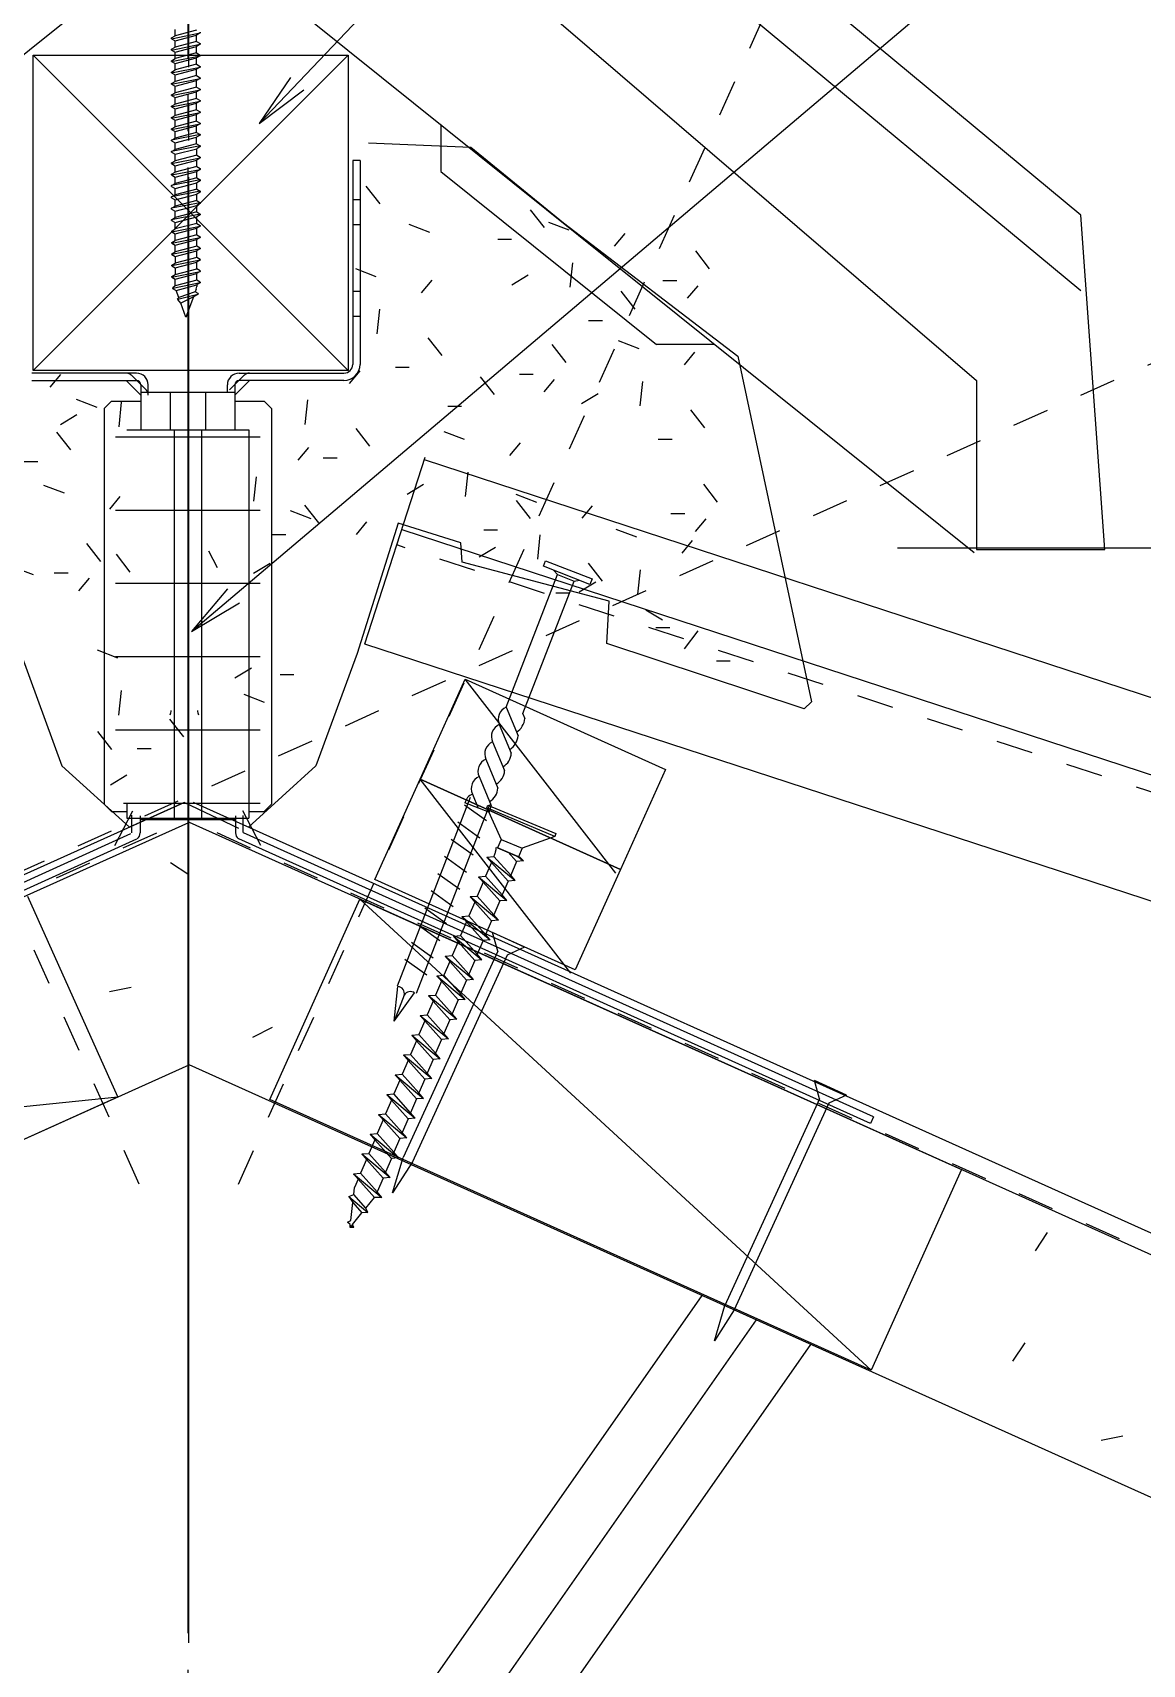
# Model space of a CAD drawing. Extents: x -1727 to 4652, y -2308 to 2357.
# Drawn here: x 2205.7 to 2357.1, y 458.7 to 681.4 of the extents above; entities that cross this region are included whole.
import ezdxf

# ---------------------------------------------------------------- set-up
doc = ezdxf.new("R2010")
doc.units = 0
doc.header["$LTSCALE"] = 5
for name, pattern in [('DASHDOT', [43, 40, -1, 1, -1]), ('DASHDOTX2', [63, 60, -1, 1, -1]), ('DASHED', [7, 6, -1]), ('DASHED2', [3, 2, -1]), ('DOT', [2, 1, -1])]:
    doc.linetypes.add(name, pattern=pattern)
for name, color, linetype in [('0-1', 7, 'CONTINUOUS'), ('0-2', 7, 'CONTINUOUS'), ('0-3', 7, 'CONTINUOUS'), ('0-4', 7, 'CONTINUOUS'), ('0-F', 7, 'CONTINUOUS')]:
    doc.layers.add(name, color=color, linetype=linetype)

msp = doc.modelspace()

# ---------------------------------------------------------------- linework, layer by layer
at = {"layer": '0-1', "color": 4, "linetype": 'DASHDOT'}
msp.add_line((2227.0147, 246.6826), (2227.0147, 892.9735), dxfattribs=at)
at = {"layer": '0-1', "color": 4, "linetype": 'CONTINUOUS'}
for p, q in [((2225.1486, 680.9468), (2225.1484, 681.8366)), ((2228.0734, 681.7273), (2225.1486, 680.9468)), ((2228.5607, 681.4373), (2228.5607, 681.3473)), ((2224.6608, 680.6665), (2225.1486, 680.9468)), ((2224.6609, 680.5666), (2224.6608, 680.6665)), ((2224.6609, 680.5666), (2228.5607, 681.3473)), ((2224.6609, 680.5666), (2225.1487, 680.2868)), ((2224.6611, 679.0165), (2228.561, 679.7972)), ((2224.6611, 679.1167), (2225.1489, 679.3967)), ((2225.1487, 680.2868), (2228.0736, 681.0673)), ((2225.1489, 679.3967), (2225.1487, 680.2868)), ((2228.0737, 680.1772), (2225.1489, 679.3967)), ((2225.149, 678.7367), (2228.0738, 679.5172)), ((2228.5607, 681.3473), (2228.0736, 681.0673)), ((2228.0737, 680.1772), (2228.0736, 681.0673)), ((2228.0737, 680.1772), (2228.561, 679.8872)), ((2228.561, 679.7972), (2228.0738, 679.5172)), ((2228.074, 678.6271), (2228.0738, 679.5172)), ((2228.561, 679.8872), (2228.561, 679.7972)), ((2224.6611, 679.0165), (2224.6611, 679.1167)), ((2224.6611, 679.0165), (2225.149, 678.7367)), ((2224.6614, 677.4667), (2228.5613, 678.2474)), ((2224.6614, 677.5666), (2225.1491, 677.8466)), ((2224.6614, 677.4667), (2224.6614, 677.5666)), ((2224.6614, 677.4667), (2225.1493, 677.1866)), ((2225.1491, 677.8466), (2225.149, 678.7367)), ((2228.074, 678.6271), (2225.1491, 677.8466)), ((2225.1493, 677.1866), (2228.0741, 677.9671)), ((2225.1494, 676.2968), (2225.1493, 677.1866)), ((2228.0743, 677.0773), (2225.1494, 676.2968)), ((2228.074, 678.6271), (2228.5612, 678.3374)), ((2228.5613, 678.2474), (2228.0741, 677.9671)), ((2228.0743, 677.0773), (2228.0741, 677.9671)), ((2228.0743, 677.0773), (2228.5615, 676.7873)), ((2228.5612, 678.3374), (2228.5613, 678.2474)), ((2224.6617, 675.9166), (2228.5615, 676.6973)), ((2224.6617, 676.0165), (2225.1494, 676.2968)), ((2224.6617, 675.9166), (2224.6617, 676.0165)), ((2224.6617, 675.9166), (2225.1495, 675.6368)), ((2224.6619, 674.3665), (2228.5618, 675.1472)), ((2224.6619, 674.4667), (2225.1497, 674.7467)), ((2225.1495, 675.6368), (2228.0744, 676.4173)), ((2225.1497, 674.7467), (2225.1495, 675.6368)), ((2228.0745, 675.5272), (2225.1497, 674.7467)), ((2225.1498, 674.0867), (2228.0747, 674.8573)), ((2228.5615, 676.6973), (2228.0744, 676.4173)), ((2228.0745, 675.5272), (2228.0744, 676.4173)), ((2228.0745, 675.5272), (2228.5618, 675.2372)), ((2228.5618, 675.1472), (2228.0747, 674.8573)), ((2228.0748, 673.9672), (2228.0747, 674.8573)), ((2228.5615, 676.7873), (2228.5615, 676.6973)), ((2228.5618, 675.2372), (2228.5618, 675.1472)), ((2224.6619, 674.3665), (2224.6619, 674.4667)), ((2224.6619, 674.3665), (2225.1498, 674.0867)), ((2224.6622, 672.8167), (2228.5621, 673.5974)), ((2224.6622, 672.9166), (2225.15, 673.1966)), ((2224.6622, 672.8167), (2224.6622, 672.9166)), ((2224.6622, 672.8167), (2225.1501, 672.5366)), ((2225.15, 673.1966), (2225.1498, 674.0867)), ((2228.0748, 673.9672), (2225.15, 673.1966)), ((2225.1501, 672.5366), (2228.0749, 673.3072)), ((2225.1502, 671.6468), (2225.1501, 672.5366)), ((2228.0748, 673.9672), (2228.5621, 673.6874)), ((2228.5621, 673.5974), (2228.0749, 673.3072)), ((2228.0751, 672.4171), (2228.0749, 673.3072)), ((2228.5621, 673.6874), (2228.5621, 673.5974)), ((2224.6625, 671.2666), (2228.5624, 672.0473)), ((2224.6625, 671.3665), (2225.1502, 671.6468)), ((2224.6625, 671.2666), (2224.6625, 671.3665)), ((2224.6625, 671.2666), (2225.1503, 670.9868)), ((2224.6628, 669.7165), (2228.5626, 670.4972)), ((2228.0751, 672.4171), (2225.1502, 671.6468)), ((2225.1503, 670.9868), (2228.0752, 671.7571)), ((2225.1505, 670.0967), (2225.1503, 670.9868)), ((2228.0754, 670.8673), (2225.1505, 670.0967)), ((2228.0751, 672.4171), (2228.5623, 672.1373)), ((2228.5624, 672.0473), (2228.0752, 671.7571)), ((2228.0754, 670.8673), (2228.0752, 671.7571)), ((2228.0754, 670.8673), (2228.5626, 670.5872)), ((2228.5626, 670.4972), (2228.0755, 670.2073)), ((2228.5623, 672.1373), (2228.5624, 672.0473)), ((2228.5626, 670.5872), (2228.5626, 670.4972)), ((2224.6628, 669.8167), (2225.1505, 670.0967)), ((2224.6628, 669.7165), (2224.6628, 669.8167)), ((2224.6628, 669.7165), (2225.1506, 669.4367)), ((2224.663, 668.1667), (2228.5629, 668.9474)), ((2224.663, 668.2666), (2225.1508, 668.5466)), ((2224.663, 668.1667), (2224.663, 668.2666)), ((2224.663, 668.1667), (2225.1509, 667.8866)), ((2225.1506, 669.4367), (2228.0755, 670.2073)), ((2225.1508, 668.5466), (2225.1506, 669.4367)), ((2228.0756, 669.3172), (2225.1508, 668.5466)), ((2225.1509, 667.8866), (2228.0758, 668.6572)), ((2228.0756, 669.3172), (2228.0755, 670.2073)), ((2228.0756, 669.3172), (2228.5629, 669.0374)), ((2228.5629, 668.9474), (2228.0758, 668.6572)), ((2228.0759, 667.7671), (2228.0758, 668.6572)), ((2228.5629, 669.0374), (2228.5629, 668.9474)), ((2228.5632, 667.4873), (2224.6633, 666.7165)), ((2224.6633, 666.7165), (2225.151, 666.9968)), ((2224.6633, 666.6166), (2224.6633, 666.7165)), ((2224.6633, 666.6166), (2225.1512, 666.3368)), ((2228.5634, 665.9372), (2224.6636, 665.1667)), ((2225.151, 666.9968), (2225.1509, 667.8866)), ((2228.0759, 667.7671), (2225.151, 666.9968)), ((2225.1512, 666.3368), (2228.076, 667.1071)), ((2225.1513, 665.4467), (2225.1512, 666.3368)), ((2228.0762, 666.2173), (2225.1513, 665.4467)), ((2228.0759, 667.7671), (2228.5632, 667.4873)), ((2228.5632, 667.3973), (2228.076, 667.1071)), ((2228.0762, 666.2173), (2228.076, 667.1071)), ((2228.0762, 666.2173), (2228.5634, 665.9372)), ((2228.5635, 665.8373), (2228.0763, 665.5573)), ((2228.5632, 667.4873), (2228.5632, 667.3973)), ((2228.5634, 665.9372), (2228.5635, 665.8373)), ((2224.6636, 665.1667), (2225.1513, 665.4467)), ((2224.6636, 665.0665), (2224.6636, 665.1667)), ((2224.6636, 665.0665), (2225.1514, 664.7867)), ((2224.6638, 663.6166), (2225.1516, 663.8966)), ((2224.6639, 663.5167), (2224.6638, 663.6166)), ((2224.6639, 663.5167), (2228.5637, 664.2872)), ((2225.1514, 664.7867), (2228.0763, 665.5573)), ((2225.1516, 663.8966), (2225.1514, 664.7867)), ((2228.0765, 664.6672), (2225.1516, 663.8966)), ((2225.1517, 663.2366), (2228.0766, 664.0072)), ((2228.0765, 664.6672), (2228.0763, 665.5573)), ((2228.0765, 664.6672), (2228.5637, 664.3874)), ((2228.5637, 664.2872), (2228.0766, 664.0072)), ((2228.0767, 663.1171), (2228.0766, 664.0072)), ((2228.5637, 664.3874), (2228.5637, 664.2872)), ((2224.6639, 663.5167), (2225.1517, 663.2366)), ((2224.6641, 661.9666), (2228.564, 662.7374)), ((2224.6641, 662.0665), (2225.1519, 662.3468)), ((2224.6641, 661.9666), (2224.6641, 662.0665)), ((2224.6641, 661.9666), (2225.152, 661.6868)), ((2225.1519, 662.3468), (2225.1517, 663.2366)), ((2228.0767, 663.1171), (2225.1519, 662.3468)), ((2225.152, 661.6868), (2228.0769, 662.4571)), ((2225.1521, 660.7967), (2225.152, 661.6868)), ((2228.077, 661.5673), (2225.1521, 660.7967)), ((2228.0767, 663.1171), (2228.564, 662.8373)), ((2228.564, 662.7374), (2228.0769, 662.4571)), ((2228.077, 661.5673), (2228.0769, 662.4571)), ((2228.077, 661.5673), (2228.5643, 661.2872)), ((2228.564, 662.8373), (2228.564, 662.7374)), ((2228.5643, 661.2872), (2224.6644, 660.5167)), ((2224.6644, 660.5167), (2225.1521, 660.7967)), ((2224.6644, 660.4165), (2224.6644, 660.5167)), ((2224.6644, 660.4165), (2225.1523, 660.1367)), ((2228.5645, 659.7374), (2224.6647, 658.9666)), ((2224.6647, 658.9666), (2225.1524, 659.2466)), ((2225.1523, 660.1367), (2228.0771, 660.9073)), ((2225.1524, 659.2466), (2225.1523, 660.1367)), ((2228.0773, 660.0172), (2225.1524, 659.2466)), ((2225.1525, 658.5866), (2228.0774, 659.3572)), ((2228.5643, 661.1873), (2228.0771, 660.9073)), ((2228.0773, 660.0172), (2228.0771, 660.9073)), ((2228.0773, 660.0172), (2228.5645, 659.7374)), ((2228.5645, 659.6372), (2228.0774, 659.3572)), ((2228.0776, 658.4671), (2228.0774, 659.3572)), ((2228.5643, 661.2872), (2228.5643, 661.1873)), ((2228.5645, 659.7374), (2228.5645, 659.6372)), ((2224.6647, 658.8667), (2224.6647, 658.9666)), ((2224.6647, 658.8667), (2225.1525, 658.5866)), ((2228.5648, 658.1873), (2224.6649, 657.4165)), ((2224.6649, 657.4165), (2225.1527, 657.6968)), ((2224.665, 657.3166), (2224.6649, 657.4165)), ((2224.665, 657.3166), (2225.1528, 657.0368)), ((2225.1527, 657.6968), (2225.1525, 658.5866)), ((2228.0776, 658.4671), (2225.1527, 657.6968)), ((2225.1528, 657.0368), (2228.0777, 657.8071)), ((2225.153, 656.1467), (2225.1528, 657.0368)), ((2228.0778, 656.9173), (2225.153, 656.1467)), ((2228.0776, 658.4671), (2228.5648, 658.1873)), ((2228.5648, 658.0874), (2228.0777, 657.8071)), ((2228.0778, 656.9173), (2228.0777, 657.8071)), ((2228.0778, 656.9173), (2228.5651, 656.6372)), ((2228.5648, 658.1873), (2228.5648, 658.0874)), ((2228.5651, 656.6372), (2224.6652, 655.8667)), ((2224.6652, 655.8667), (2225.153, 656.1467)), ((2224.6652, 655.7665), (2224.6652, 655.8667)), ((2224.6652, 655.7665), (2225.1531, 655.4867)), ((2224.6655, 654.2167), (2228.5654, 654.9872)), ((2225.1531, 655.4867), (2228.0779, 656.2573)), ((2225.1532, 654.5966), (2225.1531, 655.4867)), ((2228.0781, 655.3672), (2225.1532, 654.5966)), ((2225.1534, 653.9366), (2228.0782, 654.7072)), ((2228.5651, 656.5373), (2228.0779, 656.2573)), ((2228.0781, 655.3672), (2228.0779, 656.2573)), ((2228.0781, 655.3672), (2228.5654, 655.0874)), ((2228.5654, 654.9872), (2228.0782, 654.7072)), ((2228.0784, 653.8171), (2228.0782, 654.7072)), ((2228.5651, 656.6372), (2228.5651, 656.5373)), ((2228.5654, 655.0874), (2228.5654, 654.9872)), ((2224.6655, 654.3166), (2225.1532, 654.5966)), ((2224.6655, 654.2167), (2224.6655, 654.3166)), ((2224.6655, 654.2167), (2225.1534, 653.9366)), ((2224.6658, 652.6666), (2228.5656, 653.4374)), ((2224.6658, 652.7665), (2225.1535, 653.0468)), ((2224.6658, 652.6666), (2224.6658, 652.7665)), ((2224.6658, 652.6666), (2225.1536, 652.3868)), ((2225.1535, 653.0468), (2225.1534, 653.9366)), ((2228.0784, 653.8171), (2225.1535, 653.0468)), ((2225.1536, 652.3868), (2228.0785, 653.1571)), ((2228.0784, 653.8171), (2228.5656, 653.5373)), ((2228.5656, 653.4374), (2228.0785, 653.1571)), ((2228.0786, 652.2673), (2228.0785, 653.1571)), ((2228.5656, 653.5373), (2228.5656, 653.4374)), ((2224.666, 651.2167), (2225.1568, 651.4967)), ((2224.6661, 651.1165), (2224.666, 651.2167)), ((2228.5659, 651.8873), (2224.6661, 651.1165)), ((2224.6661, 651.1165), (2225.1551, 650.8367)), ((2228.5662, 650.3372), (2224.6663, 649.5667)), ((2225.1538, 651.4967), (2225.1536, 652.3868)), ((2228.0786, 652.2673), (2225.1538, 651.4967)), ((2225.1539, 650.8367), (2228.0788, 651.6073)), ((2225.1539, 650.8367), (2225.1541, 649.9466)), ((2228.0789, 650.7172), (2225.1541, 649.9466)), ((2228.5659, 651.8873), (2228.0749, 651.6073)), ((2228.5662, 650.3372), (2228.0751, 650.0572)), ((2228.5659, 651.9872), (2228.0777, 652.2673)), ((2228.5662, 650.4374), (2228.078, 650.7172)), ((2228.0789, 650.7172), (2228.0788, 651.6073)), ((2228.5659, 651.9872), (2228.5659, 651.8873)), ((2228.5662, 650.4374), (2228.5662, 650.3372)), ((2224.6663, 649.6567), (2225.1571, 649.9466)), ((2224.6663, 649.5667), (2224.6663, 649.6567)), ((2224.6663, 649.5667), (2225.1554, 649.2866)), ((2224.6666, 648.0166), (2228.5665, 648.7874)), ((2224.6666, 648.1066), (2225.1573, 648.3968)), ((2224.6666, 648.0166), (2224.6666, 648.1066)), ((2224.6666, 648.0166), (2225.1556, 647.7368)), ((2225.1542, 649.2866), (2228.079, 650.0572)), ((2225.1542, 649.2866), (2225.1543, 648.3968)), ((2225.1543, 648.3968), (2228.0792, 649.1671)), ((2225.1544, 647.7368), (2228.0793, 648.5071)), ((2228.5665, 648.7874), (2228.0754, 648.5071)), ((2228.5664, 648.8873), (2228.0783, 649.1671)), ((2228.0792, 649.1671), (2228.079, 650.0572)), ((2228.0795, 647.6173), (2228.0793, 648.5071)), ((2228.5664, 648.8873), (2228.5665, 648.7874)), ((2224.7929, 646.4965), (2225.2807, 646.2167)), ((2228.5667, 647.2373), (2224.8037, 646.4866)), ((2225.1546, 646.8467), (2224.8037, 646.5865)), ((2224.8037, 646.4866), (2224.8037, 646.5865)), ((2225.1546, 646.8467), (2225.1544, 647.7368)), ((2228.0795, 647.6173), (2225.1546, 646.8467)), ((2225.2798, 646.2167), (2228.0796, 646.9573)), ((2225.631, 645.2468), (2225.2798, 646.2167)), ((2227.8818, 646.017), (2225.631, 645.2468)), ((2228.0188, 646.3972), (2227.8818, 646.017)), ((2228.2919, 645.7873), (2227.8818, 646.017)), ((2228.5667, 647.2373), (2228.0757, 646.9573)), ((2228.5667, 647.3372), (2228.0786, 647.6173)), ((2228.0796, 646.9573), (2228.0796, 646.7371)), ((2228.2919, 645.7873), (2228.249, 645.6772)), ((2228.5667, 647.3372), (2228.5667, 647.2373)), ((2225.631, 645.2468), (2225.46, 645.0668)), ((2225.4981, 644.9768), (2225.46, 645.0668)), ((2228.249, 645.6772), (2225.4981, 644.9768)), ((2225.9131, 644.4768), (2225.4981, 644.9768)), ((2227.557, 645.2772), (2225.9131, 644.4768)), ((2226.6176, 642.547), (2225.9131, 644.4768)), ((2227.629, 645.327), (2226.6176, 642.547)), ((2228.249, 645.6772), (2227.557, 645.2772)), ((2226.6176, 642.547), (2226.9925, 643.0571)), ((2226.9925, 643.0571), (2226.9234, 643.3871)), ((2275.3797, 608.5637), (2275.6645, 609.2997)), ((2281.74, 606.1021), (2275.3797, 608.5637)), ((2275.6645, 609.2997), (2282.0248, 606.8381)), ((2277.286, 607.4439), (2276.8171, 608.0074)), ((2270.2855, 589.3557), (2277.286, 607.4439)), ((2272.5748, 588.4686), (2279.5757, 606.5577)), ((2277.286, 607.4439), (2279.5757, 606.5577)), ((2279.5757, 606.5577), (2280.3026, 606.6585)), ((2279.5757, 606.5577), (2280.3026, 606.6585)), ((2282.0248, 606.8381), (2281.74, 606.1021)), ((2270.2855, 589.3557), (2271.9268, 585.4299)), ((2272.5306, 588.5397), (2272.8421, 587.7948)), ((2269.3673, 586.9833), (2271.0087, 583.0575)), ((2269.3673, 586.9833), (2271.0087, 583.0575)), ((2268.4491, 584.611), (2270.0905, 580.6852)), ((2268.4491, 584.611), (2270.0905, 580.6852)), ((2267.531, 582.2387), (2269.1724, 578.3128)), ((2267.531, 582.2387), (2269.1724, 578.3128)), ((2266.6128, 579.8662), (2268.2542, 575.9405)), ((2266.6128, 579.8662), (2268.2542, 575.9405)), ((2265.4114, 577.012), (2255.4454, 551.2613)), ((2265.6947, 577.4939), (2266.4938, 575.5826)), ((2265.6947, 577.4939), (2266.4938, 575.5826)), ((2268.0114, 576.0057), (2258.0453, 550.2551)), ((2264.623, 576.0163), (2267.6155, 573.8693)), ((2268.0551, 574.9784), (2264.6659, 576.2901)), ((2267.6501, 575.607), (2267.8115, 575.9902)), ((2267.6501, 575.607), (2269.6133, 571.3056)), ((2276.9237, 571.7016), (2267.6501, 575.607)), ((2267.8115, 575.9902), (2277.085, 572.0848)), ((2263.7169, 573.6749), (2266.7093, 571.5279)), ((2262.8107, 571.3336), (2265.8032, 569.1866)), ((2268.9657, 570.2166), (2272.1482, 568.8763)), ((2269.1262, 570.1489), (2272.0035, 568.9372)), ((2269.6214, 571.3022), (2269.1343, 570.1455)), ((2269.6214, 571.3022), (2272.4906, 570.0938)), ((2272.4667, 570.1039), (2271.9714, 568.9279)), ((2276.9237, 571.7016), (2272.4906, 570.0938)), ((2277.085, 572.0848), (2276.9237, 571.7016)), ((2261.9045, 568.9922), (2264.8971, 566.8453)), ((2268.2922, 568.146), (2267.5039, 566.2741)), ((2267.6766, 568.8937), (2268.6416, 568.9757)), ((2267.6766, 568.8937), (2268.2922, 568.146)), ((2267.6766, 568.8937), (2271.5337, 565.679)), ((2268.2922, 568.146), (2270.5687, 565.597)), ((2270.9181, 566.4266), (2268.6416, 568.9757)), ((2270.5569, 569.5464), (2271.6952, 568.2719)), ((2271.6952, 568.2719), (2270.9181, 566.4266)), ((2272.6602, 568.3539), (2271.6952, 568.2719)), ((2271.9162, 568.974), (2272.6602, 568.3539)), ((2271.9796, 568.9473), (2271.9714, 568.9279)), ((2272.6602, 568.3539), (2272.1482, 568.8763)), ((2260.9984, 566.6508), (2263.9909, 564.5039)), ((2266.5388, 566.1921), (2267.5039, 566.2741)), ((2266.5388, 566.1921), (2267.1545, 565.4444)), ((2266.5388, 566.1921), (2270.396, 562.9774)), ((2269.7803, 563.725), (2267.5039, 566.2741)), ((2270.5687, 565.597), (2269.7803, 563.725)), ((2271.5337, 565.679), (2270.5687, 565.597)), ((2271.5337, 565.679), (2270.9181, 566.4266)), ((2260.0922, 564.3095), (2263.0847, 562.1626)), ((2265.4011, 563.4905), (2266.3662, 563.5725)), ((2265.4011, 563.4905), (2266.0168, 562.7428)), ((2265.4011, 563.4905), (2269.2583, 560.2758)), ((2267.1545, 565.4444), (2266.3662, 563.5725)), ((2268.6426, 561.0234), (2266.3662, 563.5725)), ((2267.1545, 565.4444), (2269.4309, 562.8954)), ((2270.396, 562.9774), (2269.7803, 563.725)), ((2259.1861, 561.9682), (2262.1786, 559.8212)), ((2266.0168, 562.7428), (2265.2284, 560.8709)), ((2266.0168, 562.7428), (2268.2932, 560.1938)), ((2269.4309, 562.8954), (2268.6426, 561.0234)), ((2270.396, 562.9774), (2269.4309, 562.8954)), ((2258.2799, 559.6268), (2261.2724, 557.4798)), ((2264.879, 560.0412), (2264.0907, 558.1693)), ((2264.2634, 560.7889), (2265.2284, 560.8709)), ((2264.2634, 560.7889), (2268.1205, 557.5742)), ((2264.2634, 560.7889), (2264.879, 560.0412)), ((2264.879, 560.0412), (2267.1555, 557.4922)), ((2267.5049, 558.3218), (2265.2284, 560.8709)), ((2268.2932, 560.1938), (2267.5049, 558.3218)), ((2268.2932, 560.1938), (2267.5049, 558.3218)), ((2269.2583, 560.2758), (2268.2932, 560.1938)), ((2269.2583, 560.2758), (2268.6426, 561.0234)), ((2257.3738, 557.2855), (2260.3663, 555.1385)), ((2263.7413, 557.3396), (2262.953, 555.4677)), ((2263.1256, 558.0873), (2264.0907, 558.1693)), ((2263.1256, 558.0873), (2263.7413, 557.3396)), ((2263.1256, 558.0873), (2266.9828, 554.8726)), ((2263.7413, 557.3396), (2266.0177, 554.7906)), ((2266.3671, 555.6202), (2264.0907, 558.1693)), ((2267.1555, 557.4922), (2266.3671, 555.6202)), ((2268.1205, 557.5742), (2267.1555, 557.4922)), ((2268.1205, 557.5742), (2267.5049, 558.3218)), ((2272.8236, 556.5896), (2268.4602, 558.5905)), ((2269.1725, 556.0639), (2256.2536, 527.8842)), ((2256.4676, 554.9441), (2259.4601, 552.7971)), ((2270.4446, 555.4796), (2257.5257, 527.301)), ((2262.6036, 554.638), (2261.8152, 552.7661)), ((2261.9879, 555.3857), (2262.953, 555.4677)), ((2261.9879, 555.3857), (2262.6036, 554.638)), ((2261.9879, 555.3857), (2265.8451, 552.171)), ((2262.6036, 554.638), (2264.88, 552.089)), ((2265.2294, 552.9187), (2262.953, 555.4677)), ((2266.0177, 554.7906), (2265.2294, 552.9187)), ((2266.9828, 554.8726), (2266.0177, 554.7906)), ((2266.9828, 554.8726), (2266.3671, 555.6202)), ((2260.8502, 552.6841), (2261.8152, 552.7661)), ((2260.8502, 552.6841), (2261.4658, 551.9364)), ((2260.8502, 552.6841), (2264.7073, 549.4694)), ((2264.0917, 550.2171), (2261.8152, 552.7661)), ((2265.8451, 552.171), (2265.2294, 552.9187)), ((2255.021, 546.5123), (2255.5294, 551.2285)), ((2255.021, 546.5123), (2257.8191, 550.3423)), ((2256.3836, 550.033), (2255.021, 546.5123)), ((2259.7124, 549.9825), (2260.6775, 550.0645)), ((2261.4658, 551.9364), (2260.6775, 550.0645)), ((2262.9539, 547.5155), (2260.6775, 550.0645)), ((2261.4658, 551.9364), (2263.7423, 549.3874)), ((2264.88, 552.089), (2264.0917, 550.2171)), ((2264.7073, 549.4694), (2264.0917, 550.2171)), ((2265.8451, 552.171), (2264.88, 552.089)), ((2260.3281, 549.2348), (2259.5398, 547.3629)), ((2259.7124, 549.9825), (2260.3281, 549.2348)), ((2259.7124, 549.9825), (2263.5696, 546.7678)), ((2260.3281, 549.2348), (2262.6045, 546.6858)), ((2263.7423, 549.3874), (2262.9539, 547.5155)), ((2264.7073, 549.4694), (2263.7423, 549.3874)), ((2259.1904, 546.5332), (2258.402, 544.6613)), ((2258.5747, 547.2809), (2259.5398, 547.3629)), ((2258.5747, 547.2809), (2259.1904, 546.5332)), ((2258.5747, 547.2809), (2262.4319, 544.0662)), ((2259.1904, 546.5332), (2261.4668, 543.9842)), ((2261.8162, 544.8139), (2259.5398, 547.3629)), ((2262.6045, 546.6858), (2261.8162, 544.8139)), ((2263.5696, 546.7678), (2262.6045, 546.6858)), ((2263.5696, 546.7678), (2262.9539, 547.5155)), ((2258.0527, 543.8317), (2257.2643, 541.9597)), ((2257.437, 544.5793), (2258.402, 544.6613)), ((2257.437, 544.5793), (2258.0527, 543.8317)), ((2257.437, 544.5793), (2261.2941, 541.3646)), ((2258.0527, 543.8317), (2260.3291, 541.2826)), ((2260.6785, 542.1123), (2258.402, 544.6613)), ((2261.4668, 543.9842), (2260.6785, 542.1123)), ((2262.4319, 544.0662), (2261.4668, 543.9842)), ((2262.4319, 544.0662), (2261.8162, 544.8139)), ((2256.9149, 541.1301), (2256.1266, 539.2581)), ((2256.2993, 541.8777), (2257.2643, 541.9597)), ((2256.2993, 541.8777), (2256.9149, 541.1301)), ((2256.2993, 541.8777), (2260.1564, 538.663)), ((2256.9149, 541.1301), (2259.1914, 538.581)), ((2259.5408, 539.4107), (2257.2643, 541.9597)), ((2260.3291, 541.2826), (2259.5408, 539.4107)), ((2261.2941, 541.3646), (2260.3291, 541.2826)), ((2261.2941, 541.3646), (2260.6785, 542.1123)), ((2255.1615, 539.1761), (2256.1266, 539.2581)), ((2255.1615, 539.1761), (2255.7772, 538.4285)), ((2255.1615, 539.1761), (2259.0187, 535.9614)), ((2258.403, 536.7091), (2256.1266, 539.2581)), ((2260.1564, 538.663), (2259.5408, 539.4107)), ((2255.7772, 538.4285), (2254.9889, 536.5565)), ((2255.7772, 538.4285), (2258.0536, 535.8794)), ((2259.1914, 538.581), (2258.403, 536.7091)), ((2259.0187, 535.9614), (2258.403, 536.7091)), ((2260.1564, 538.663), (2259.1914, 538.581)), ((2316.7254, 536.4089), (2312.362, 538.4098)), ((2254.6395, 535.7269), (2253.8511, 533.8549)), ((2254.0238, 536.4745), (2254.9889, 536.5565)), ((2254.0238, 536.4745), (2254.6395, 535.7269)), ((2254.0238, 536.4745), (2257.881, 533.2598)), ((2254.6395, 535.7269), (2256.9159, 533.1778)), ((2257.2653, 534.0075), (2254.9889, 536.5565)), ((2258.0536, 535.8794), (2257.2653, 534.0075)), ((2259.0187, 535.9614), (2258.0536, 535.8794)), ((2313.0744, 535.8832), (2300.1554, 507.7035)), ((2314.3464, 535.299), (2301.4275, 507.1203)), ((2253.5017, 533.0253), (2252.7134, 531.1533)), ((2252.8861, 533.7729), (2253.8511, 533.8549)), ((2252.8861, 533.7729), (2253.5017, 533.0253)), ((2252.8861, 533.7729), (2256.7432, 530.5582)), ((2253.5017, 533.0253), (2255.7782, 530.4762)), ((2256.1276, 531.3059), (2253.8511, 533.8549)), ((2256.9159, 533.1778), (2256.1276, 531.3059)), ((2257.881, 533.2598), (2256.9159, 533.1778)), ((2257.881, 533.2598), (2257.2653, 534.0075)), ((2252.364, 530.3237), (2251.5757, 528.4517)), ((2251.7483, 531.0714), (2252.7134, 531.1533)), ((2251.7483, 531.0714), (2252.364, 530.3237)), ((2251.7483, 531.0714), (2255.6055, 527.8566)), ((2252.364, 530.3237), (2254.6404, 527.7746)), ((2254.9898, 528.6043), (2252.7134, 531.1533)), ((2255.7782, 530.4762), (2254.9898, 528.6043)), ((2256.7432, 530.5582), (2255.7782, 530.4762)), ((2256.7432, 530.5582), (2256.1276, 531.3059)), ((2250.6106, 528.3698), (2251.5757, 528.4517)), ((2250.6106, 528.3698), (2254.4678, 525.155)), ((2250.6106, 528.3698), (2251.2263, 527.6221)), ((2253.8521, 525.9027), (2251.5757, 528.4517)), ((2254.6404, 527.7746), (2253.8521, 525.9027)), ((2255.6055, 527.8566), (2254.6404, 527.7746)), ((2254.8054, 523.0475), (2256.2536, 527.8842)), ((2255.6055, 527.8566), (2254.9898, 528.6043)), ((2249.4729, 525.6682), (2250.4379, 525.7501)), ((2249.4729, 525.6682), (2253.33, 522.4534)), ((2249.4729, 525.6682), (2250.0885, 524.9205)), ((2251.2263, 527.6221), (2250.4379, 525.7501)), ((2252.7144, 523.2011), (2250.4379, 525.7501)), ((2251.2263, 527.6221), (2253.5027, 525.073)), ((2254.4678, 525.155), (2253.8521, 525.9027)), ((2257.5257, 527.301), (2254.8054, 523.0475)), ((2249.5017, 522.8229), (2249.6098, 523.7836)), ((2250.0885, 524.9205), (2249.6098, 523.7836)), ((2250.0885, 524.9205), (2252.3207, 522.421)), ((2253.5027, 525.073), (2252.7144, 523.2011)), ((2254.4678, 525.155), (2253.5027, 525.073)), ((2248.8198, 522.5627), (2249.5017, 522.8229)), ((2248.8198, 522.5627), (2251.4177, 520.3974)), ((2248.8198, 522.5627), (2249.3798, 521.7385)), ((2249.1047, 519.2919), (2249.3798, 521.7385)), ((2249.3798, 521.7385), (2250.6241, 520.3452)), ((2251.1452, 520.9827), (2249.5017, 522.8229)), ((2251.1452, 520.9827), (2252.3207, 522.421)), ((2253.33, 522.4534), (2252.3207, 522.421)), ((2253.33, 522.4534), (2252.7144, 523.2011)), ((2248.6513, 519.0532), (2249.1047, 519.2919)), ((2249.041, 518.7252), (2248.6513, 519.0532)), ((2249.3268, 518.7579), (2250.6241, 520.3452)), ((2251.4177, 520.3974), (2250.6241, 520.3452)), ((2251.4177, 520.3974), (2251.1452, 520.9827)), ((2248.9997, 518.3577), (2249.041, 518.7252)), ((2248.9997, 518.3577), (2249.1945, 518.596)), ((2249.5017, 518.3374), (2248.9997, 518.3577)), ((2249.5017, 518.3374), (2249.1945, 518.596)), ((2249.5017, 518.3374), (2249.3268, 518.7579)), ((2298.7072, 502.8668), (2300.1554, 507.7035)), ((2301.4275, 507.1203), (2298.7072, 502.8668))]:
    msp.add_line(p, q, dxfattribs=at)
at = {"layer": '0-1', "color": 7, "linetype": 'CONTINUOUS'}
for p, q in [((2205.755, 678.2998), (2248.755, 635.2998)), ((2248.755, 678.2998), (2205.755, 635.2998)), ((2251.1695, 660.4544), (2253.0651, 658.0167)), ((2273.5801, 657.218), (2275.4758, 654.7802)), ((2259.8734, 654.1249), (2257.0748, 655.2085)), ((2278.9151, 654.4156), (2276.1165, 655.4992)), ((2271.0519, 653.1556), (2269.156, 653.1557)), ((2286.4986, 653.9635), (2285.054, 652.2483)), ((2296.1214, 651.6013), (2298.0171, 649.1635)), ((2252.5735, 648.0708), (2249.7749, 649.1544)), ((2273.3172, 648.2771), (2271.06, 646.923)), ((2279.3661, 649.9918), (2279.0047, 646.6515)), ((2260.157, 647.6187), (2258.7124, 645.9035)), ((2285.9562, 646.1092), (2287.8519, 643.6714)), ((2293.5932, 647.5389), (2291.6973, 647.539)), ((2296.4596, 646.8615), (2295.0149, 645.1463)), ((2253.0245, 643.647), (2252.6631, 640.3066)), ((2283.428, 642.0468), (2281.5321, 642.047)), ((2259.6146, 639.7643), (2261.5103, 637.3266)), ((2288.4345, 638.2293), (2285.6359, 639.3129)), ((2276.5339, 638.8175), (2278.4296, 636.3798)), ((2296.018, 637.7772), (2294.5734, 636.062)), ((2209.4918, 634.7306), (2208.0472, 633.0154)), ((2250.3177, 635.2424), (2248.873, 633.5272)), ((2257.0864, 635.7019), (2255.1905, 635.7021)), ((2274.0057, 634.7551), (2272.1098, 634.7553)), ((2266.7559, 634.4438), (2268.6515, 632.0061)), ((2276.8721, 634.0778), (2275.4274, 632.3626)), ((2288.8855, 633.8055), (2288.5241, 630.4652)), ((2214.4849, 630.2541), (2211.6863, 631.3377)), ((2217.7961, 630.9557), (2217.4347, 627.6153)), ((2243.1851, 631.2707), (2242.8237, 627.9304)), ((2264.2276, 630.3814), (2262.3317, 630.3816)), ((2282.8366, 632.0907), (2280.5794, 630.7367)), ((2211.7472, 629.2409), (2209.4901, 627.8869)), ((2295.4756, 629.9228), (2297.3713, 627.4851)), ((2208.9494, 626.8762), (2210.8451, 624.4385)), ((2249.7753, 627.3881), (2251.6709, 624.9503)), ((2264.6312, 625.8543), (2261.8326, 626.9379)), ((2292.9474, 625.8605), (2291.0515, 625.8606)), ((2243.3347, 624.7701), (2241.8901, 623.0549)), ((2272.2148, 625.4022), (2270.7701, 623.687)), ((2206.4212, 622.8138), (2204.5253, 622.814)), ((2247.247, 623.3257), (2245.3512, 623.3259)), ((2265.0822, 621.4305), (2264.7208, 618.0902)), ((2210.032, 618.5252), (2207.2334, 619.6088)), ((2236.2022, 620.7984), (2235.8408, 617.4581)), ((2259.0333, 619.7158), (2256.7761, 618.3618)), ((2297.2067, 619.7734), (2299.1024, 617.3356)), ((2217.6156, 618.0731), (2216.1709, 616.3579)), ((2242.7924, 616.9158), (2244.688, 614.478)), ((2274.4687, 617.2847), (2271.6701, 618.3683)), ((2271.6724, 617.5479), (2273.568, 615.1101)), ((2282.0522, 616.8326), (2280.6076, 615.1174)), ((2243.6844, 615.0659), (2240.8858, 616.1495)), ((2251.2679, 614.6138), (2249.8232, 612.8986)), ((2294.6785, 615.711), (2292.7826, 615.7111)), ((2297.5448, 615.0336), (2296.1002, 613.3184)), ((2240.2641, 612.8534), (2238.3682, 612.8535)), ((2269.1441, 613.4855), (2267.2482, 613.4857)), ((2274.9197, 612.8609), (2274.5583, 609.5205)), ((2288.1148, 612.523), (2285.3162, 613.6066)), ((2213.0622, 611.6723), (2214.9579, 609.2346)), ((2217.0732, 610.2187), (2218.9688, 607.781)), ((2229.694, 610.6715), (2230.8943, 608.4204)), ((2268.8707, 611.1461), (2266.6136, 609.7921)), ((2295.6983, 612.0709), (2294.2537, 610.3557)), ((2205.8168, 607.3847), (2203.0182, 608.4683)), ((2238.0864, 608.9273), (2235.8293, 607.5733)), ((2281.5098, 608.9782), (2283.4055, 606.5405)), ((2288.5658, 608.0992), (2288.2044, 604.7589)), ((2210.534, 607.6099), (2208.6381, 607.6101)), ((2213.4004, 606.9326), (2211.9557, 605.2174)), ((2282.5169, 606.3844), (2280.2597, 605.0304)), ((2278.9816, 604.9158), (2277.0857, 604.916)), ((2289.3794, 602.6375), (2291.6365, 601.2834)), ((2292.6277, 600.1542), (2290.7318, 600.1543)), ((2296.4633, 599.7397), (2294.5677, 597.302)), ((2217.3416, 596.0266), (2214.543, 597.1102)), ((2235.5462, 594.6463), (2233.2891, 593.2923)), ((2298.9916, 595.6773), (2300.8874, 595.6775)), ((2241.3442, 593.7422), (2239.4483, 593.7424)), ((2285.2846, 566.7106), (2264.7157, 593.184)), ((2217.7926, 591.6028), (2217.4312, 588.2624)), ((2237.3348, 589.9949), (2234.5362, 591.0785)), ((2214.5519, 586.0121), (2216.4476, 583.5744)), ((2224.3827, 587.7201), (2226.2784, 585.2824)), ((2221.8545, 583.6577), (2219.9586, 583.6579)), ((2218.5689, 580.0532), (2216.3117, 578.6992)), ((2279.1192, 553.0362), (2258.5503, 579.5096)), ((1606.1582, 297.2456), (2226.3911, 576.3471)), ((2226.3911, 576.3471), (2218.8911, 572.9686)), ((2233.8159, 572.8064), (2226.3911, 576.3471)), ((2895.144, 275.9734), (2227.6391, 576.3471))]:
    msp.add_line(p, q, dxfattribs=at)
at = {"layer": '0-1', "color": 3, "linetype": 'CONTINUOUS'}
for p, q in [((2205.755, 678.2998), (2248.755, 678.2998)), ((2205.755, 635.2998), (2205.755, 678.2998)), ((2248.755, 678.2998), (2248.755, 635.2998)), ((2248.755, 635.2998), (2205.755, 635.2998))]:
    msp.add_line(p, q, dxfattribs=at)
at = {"layer": '0-1', "color": 6, "linetype": 'CONTINUOUS'}
for p, q in [((2250.3686, 663.9223), (2249.3686, 663.9223)), ((2249.3686, 663.9223), (2249.3686, 636.1223)), ((2250.3686, 663.9223), (2250.3686, 636.1223)), ((2219.8686, 634.9223), (2205.5686, 634.9223)), ((2233.8686, 634.9223), (2248.1686, 634.9223)), ((2205.5686, 633.9223), (2219.8686, 633.9223)), ((2218.4686, 633.9223), (2220.4686, 631.9223)), ((2220.4686, 633.3223), (2220.4686, 627.2035)), ((2221.4686, 632.3223), (2221.4686, 633.3223)), ((2232.2686, 632.3223), (2232.2686, 633.3223)), ((2235.2686, 633.9223), (2233.2686, 631.9223)), ((2233.2686, 633.3223), (2233.2686, 627.2035)), ((2248.1686, 633.9223), (2233.8686, 633.9223)), ((2215.4686, 630.1223), (2216.4686, 631.1223)), ((2216.4686, 631.1223), (2220.4686, 631.1223)), ((2220.4686, 632.3223), (2233.2686, 632.3223)), ((2224.4544, 632.3223), (2224.4544, 627.2035)), ((2226.8686, 632.3223), (2226.8686, 576.9223)), ((2229.2828, 632.3223), (2229.2828, 627.2035)), ((2233.2686, 631.1223), (2237.2686, 631.1223)), ((2237.2686, 631.1223), (2238.2686, 630.1223)), ((2215.4686, 630.1223), (2215.4686, 576.1223)), ((2238.2686, 630.1223), (2238.2686, 576.1223)), ((2218.553, 627.2035), (2235.1842, 627.2035)), ((2225.01, 627.2035), (2225.01, 574.2035)), ((2226.8686, 627.2035), (2226.8686, 574.2035)), ((2228.7272, 627.2035), (2228.7272, 574.2035)), ((2235.1842, 627.2035), (2235.1842, 574.2035)), ((2215.4686, 576.1223), (2216.4686, 575.1223)), ((2216.4686, 575.1223), (2218.553, 575.1223)), ((2216.9086, 570.4865), (2219.3686, 575.2038)), ((2218.553, 576.2035), (2218.553, 574.2035)), ((2219.1935, 574.6132), (2219.1935, 572.1953)), ((2220.3686, 574.5316), (2220.3686, 572.2038)), ((2233.3686, 574.5316), (2233.3686, 572.2038)), ((2236.8286, 570.4865), (2234.3686, 575.2038)), ((2234.3686, 574.578), (2234.3686, 572.2502)), ((2235.1842, 575.1223), (2237.2686, 575.1223)), ((2237.2686, 575.1223), (2238.2686, 576.1223)), ((2218.553, 574.2035), (2235.1842, 574.2035)), ((2220.4686, 574.0035), (2233.2686, 574.0035)), ((2133.3871, 533.2597), (2219.1034, 572.1019)), ((2133.7997, 532.3491), (2219.9267, 571.3773)), ((2320.0212, 532.5343), (2233.8105, 571.3773)), ((2320.4319, 533.4458), (2234.4626, 572.1802)), ((2320.4319, 533.4458), (2320.0212, 532.5343))]:
    msp.add_line(p, q, dxfattribs=at)
at = {"layer": '0-1', "color": 6, "linetype": 'DASHED'}
for p, q in [((2249.3686, 658.6223), (2250.3686, 658.6223)), ((2249.3686, 655.2223), (2250.3686, 655.2223)), ((2249.3686, 646.1223), (2250.3686, 646.1223)), ((2249.3686, 642.7223), (2250.3686, 642.7223)), ((2219.1757, 634.6294), (2221.1757, 632.6294)), ((2234.5615, 634.6294), (2232.5615, 632.6294))]:
    msp.add_line(p, q, dxfattribs=at)
at = {"layer": '0-1', "color": 6, "linetype": 'DASHDOTX2'}
for p, q in [((2236.7463, 626.2035), (2216.9909, 626.2035)), ((2236.7463, 616.2035), (2216.9909, 616.2035)), ((2235.6463, 616.2035), (2218.0909, 616.2035)), ((2236.7463, 606.2035), (2216.9909, 606.2035)), ((2235.6463, 606.2035), (2218.0909, 606.2035)), ((2236.7463, 596.2035), (2216.9909, 596.2035)), ((2235.6463, 596.2035), (2218.0909, 596.2035)), ((2236.7463, 586.2035), (2216.9909, 586.2035)), ((2235.6463, 586.2035), (2218.0909, 586.2035)), ((2235.6463, 576.2035), (2218.0909, 576.2035)), ((2236.7463, 576.2035), (2218.553, 576.2035))]:
    msp.add_line(p, q, dxfattribs=at)
at = {"layer": '0-1', "color": 7, "linetype": 'DOT'}
for p in [(1607.0783, 295.1982), (2892.0194, 274.6636)]:
    msp.add_line(p, (2226.7324, 574.0392), dxfattribs=at)
at = {"layer": '0-1', "color": 4, "linetype": 'DASHED2'}
for p, q in [((2269.1725, 556.0639), (2268.4602, 558.5905)), ((2272.8236, 556.5896), (2270.4446, 555.4796)), ((2313.0744, 535.8832), (2312.362, 538.4098)), ((2316.7254, 536.4089), (2314.3464, 535.299))]:
    msp.add_line(p, q, dxfattribs=at)
at = {"layer": '0-1', "color": 7, "linetype": 'CONTINUOUS'}
for points in [[(2202.5008, 666.3571), (2188.5467, 665.7659), (2175.8915, 655.4352), (2152.1309, 637.2273), (2142.0863, 590.0683), (2143.6429, 590.1665), (2169.9793, 598.0101), (2194.8344, 606.0498), (2199.7278, 607.5977), (2199.7278, 607.5977), (2200.8443, 607.123), (2204.0706, 596.6542), (2209.6879, 581.3518), (2218.8911, 572.9686)], [(2251.5287, 666.3571), (2265.4828, 665.7659), (2278.1379, 655.4352), (2301.8986, 637.2273), (2311.9431, 590.0683), (2310.9746, 589.0998), (2284.0502, 598.0101), (2284.3361, 603.7966), (2264.3109, 609.1488), (2264.099, 611.7628), (2255.5762, 614.4746), (2249.9589, 596.6542), (2244.3415, 581.3518), (2235.1384, 572.9686)]]:
    msp.add_lwpolyline(points, dxfattribs=at)
at = {"layer": '0-1', "color": 3, "linetype": 'CONTINUOUS'}
for points in [[(2292.0644, 580.8523), (2285.898, 567.178), (2258.5503, 579.5096), (2264.7157, 593.184), (2292.0644, 580.8523)], [(2285.899, 567.178), (2279.7327, 553.5036), (2252.385, 565.8353), (2258.5503, 579.5096), (2285.899, 567.178)]]:
    msp.add_lwpolyline(points, close=True, dxfattribs=at)
at = {"layer": '0-1', "color": 4, "linetype": 'CONTINUOUS'}
msp.add_lwpolyline([(2268.6309, 568.9502), (2268.657, 569.0104), (2268.6821, 569.071), (2268.7062, 569.132), (2268.7294, 569.1934), (2268.7516, 569.2552), (2268.7729, 569.3173), (2268.7931, 569.3797), (2268.8124, 569.4425), (2268.8307, 569.5056), (2268.848, 569.569), (2268.8643, 569.6326), (2268.8796, 569.6966), (2268.8939, 569.7608), (2268.9072, 569.8253), (2268.9195, 569.89), (2268.9307, 569.9549), (2268.941, 570.02), (2268.9502, 570.0854), (2268.9585, 570.1509), (2268.9657, 570.2166)], dxfattribs=at)
for centre, radius, start, end in [((2227.0797, 646.7369), 0.9999, 340.0101, 360.0101), ((2271.0009, 587.7149), 1.79, 113.5613, 204.1237), ((2270.0828, 585.3426), 1.79, 113.5613, 204.1237), ((2270.5483, 587.9358), 2.2981, 300.183, 356.4846), ((2269.1647, 582.9702), 1.79, 113.5613, 204.1237), ((2269.633, 585.5708), 2.2981, 300.183, 356.4846), ((2268.2465, 580.5979), 1.79, 113.5613, 204.1237), ((2268.7148, 583.1985), 2.2981, 300.183, 356.4846), ((2267.3283, 578.2255), 1.79, 113.5613, 204.1237), ((2267.7967, 580.8261), 2.2981, 300.183, 356.4846), ((2266.4102, 575.8532), 1.79, 113.5613, 165.9694), ((2266.8785, 578.4537), 2.2981, 300.183, 356.4846), ((2265.9604, 576.0814), 2.2981, 332.0302, 356.4846), ((2255.447, 550.2668), 0.9653, 346.0046, 445.0738), ((2257.2334, 549.5754), 0.9653, 52.6112, 151.6804)]:
    msp.add_arc(centre, radius, start, end, dxfattribs=at)
at = {"layer": '0-1', "color": 6, "linetype": 'DASHED'}
for centre, start, end in [((2218.4686, 633.9223), 45, 90), ((2235.2686, 633.9223), 90, 135), ((2220.4686, 631.9223), 0, 45)]:
    msp.add_arc(centre, 1, start, end, dxfattribs=at)
at = {"layer": '0-1', "color": 6, "linetype": 'CONTINUOUS'}
for centre, radius, start, end in [((2219.8686, 633.3223), 1.6, 0, 90), ((2233.8686, 633.3223), 1.6, 90, 180), ((2248.1686, 636.1223), 2.2, 270, 360), ((2248.1686, 636.1223), 1.2, 270, 360), ((2219.8686, 633.3223), 0.6, 0, 90), ((2233.8686, 633.3223), 0.6, 90, 180), ((2219.3686, 572.2038), 1, 304.9144, 360), ((2234.3686, 572.2038), 1, 180, 235.0856)]:
    msp.add_arc(centre, radius, start, end, dxfattribs=at)
at = {"layer": '0-1', "color": 7, "linetype": 'CONTINUOUS'}
for centre, start, end in [((2223.3911, 588.8785), 331.631, 360), ((2229.3911, 588.8785), 180, 208.369)]:
    msp.add_arc(centre, 1.2, start, end, dxfattribs=at)
at = {"layer": '0-2', "color": 2, "linetype": 'CONTINUOUS'}
for p, q in [((2348.7315, 656.4842), (2249.4185, 738.8632)), ((2348.7315, 646.1642), (2247.2275, 730.3612)), ((2245.6935, 710.2222), (2334.4905, 633.9322)), ((2214.7305, 686.6112), (2120.2875, 610.8542)), ((2239.2505, 686.6112), (2334.1785, 610.4652)), ((2261.3875, 668.8542), (2261.3875, 662.4452)), ((2261.3865, 662.4452), (2290.7955, 638.8542)), ((2351.9905, 610.8542), (2348.7315, 656.4842)), ((2298.7865, 638.8542), (2290.7955, 638.8542)), ((2334.4905, 633.9322), (2334.4905, 610.8542)), ((2251.0386, 598.0076), (2259.2454, 623.4741)), ((2259.138, 623.141), (2428.8727, 567.5595)), ((2256.0649, 613.6047), (2430.782, 556.3913)), ((2334.4905, 610.8542), (2351.9905, 610.8542)), ((2448.9434, 533.1923), (2251.0206, 597.952))]:
    msp.add_line(p, q, dxfattribs=at)
at = {"layer": '0-2', "color": 2, "linetype": 'DOT'}
msp.add_line((2456.0946, 545.7479), (2255.3786, 611.475), dxfattribs=at)
at = {"layer": '0-3', "color": 7, "linetype": 'CONTINUOUS'}
msp.add_line((2323.7037, 611.0742), (2404.7754, 611.0668), dxfattribs=at)
for points in [[(2236.6072, 668.9967), (2363.7539, 802.5812), (2393.7539, 802.5812)], [(2227.3842, 599.6851), (2397.8402, 744.0992), (2427.8402, 744.0992)], [(2240.8726, 675.291), (2236.6072, 668.9967), (2242.6834, 673.5675)], [(2232.2986, 605.4869), (2227.3842, 599.6851), (2233.9146, 603.5795)]]:
    msp.add_lwpolyline(points, dxfattribs=at)
at = {"layer": '0-4', "color": 4, "linetype": 'DASHDOT'}
msp.add_line((2226.9225, 247.9679), (2226.9225, 894.2588), dxfattribs=at)
at = {"layer": '0-4', "color": 4, "linetype": 'CONTINUOUS'}
for p, q in [((1569.6775, 277.8231), (2227.0013, 573.6181)), ((2925.789, 259.2177), (2227.1198, 573.6181)), ((1582.0477, 250.3015), (2227.0606, 540.5567)), ((2913.4189, 231.6961), (2227.0606, 540.5567))]:
    msp.add_line(p, q, dxfattribs=at)
at = {"layer": '0-4', "color": 7, "linetype": 'CONTINUOUS'}
for p, q in [((2224.4944, 568.1645), (2226.999, 566.5131)), ((2250.3495, 563.1648), (2320.1115, 498.8744)), ((2219.1349, 551.0961), (2216.1962, 550.4925)), ((2238.3688, 545.6081), (2235.6867, 544.2649)), ((2122.9536, 526.5873), (2217.3375, 536.1624)), ((2344.1204, 517.6435), (2342.4694, 515.1391)), ((2193.2675, 360.862), (2297.0408, 509.0657)), ((2207.5266, 367.2786), (2304.467, 505.7239)), ((2221.7858, 373.6952), (2311.8932, 502.382)), ((2341.0554, 502.6125), (2339.404, 500.1078)), ((2354.4252, 489.8659), (2351.4864, 489.2623))]:
    msp.add_line(p, q, dxfattribs=at)
at = {"layer": '0-4', "color": 3, "linetype": 'CONTINUOUS'}
for p, q in [((2217.3375, 536.1624), (2205.0266, 563.52)), ((2226.9228, 502.148), (2226.9228, 561.3635)), ((2238.0386, 535.8071), (2250.3495, 563.1648)), ((2250.3495, 563.1648), (2332.4225, 526.232)), ((2135.2645, 499.2296), (2217.3375, 536.1624)), ((2320.1115, 498.8744), (2238.0386, 535.8071)), ((2332.4225, 526.232), (2320.1115, 498.8744))]:
    msp.add_line(p, q, dxfattribs=at)
at = {"layer": '0-F', "color": 1, "linetype": 'DOT'}
for p, q in [((2220.2452, 524.2633), (2106.0573, 778.0177)), ((2233.7842, 524.2633), (2347.9722, 778.0177)), ((2371.4683, 642.104), (1568.8068, 281.4294))]:
    msp.add_line(p, q, dxfattribs=at)

doc.saveas('drawing.dxf')
